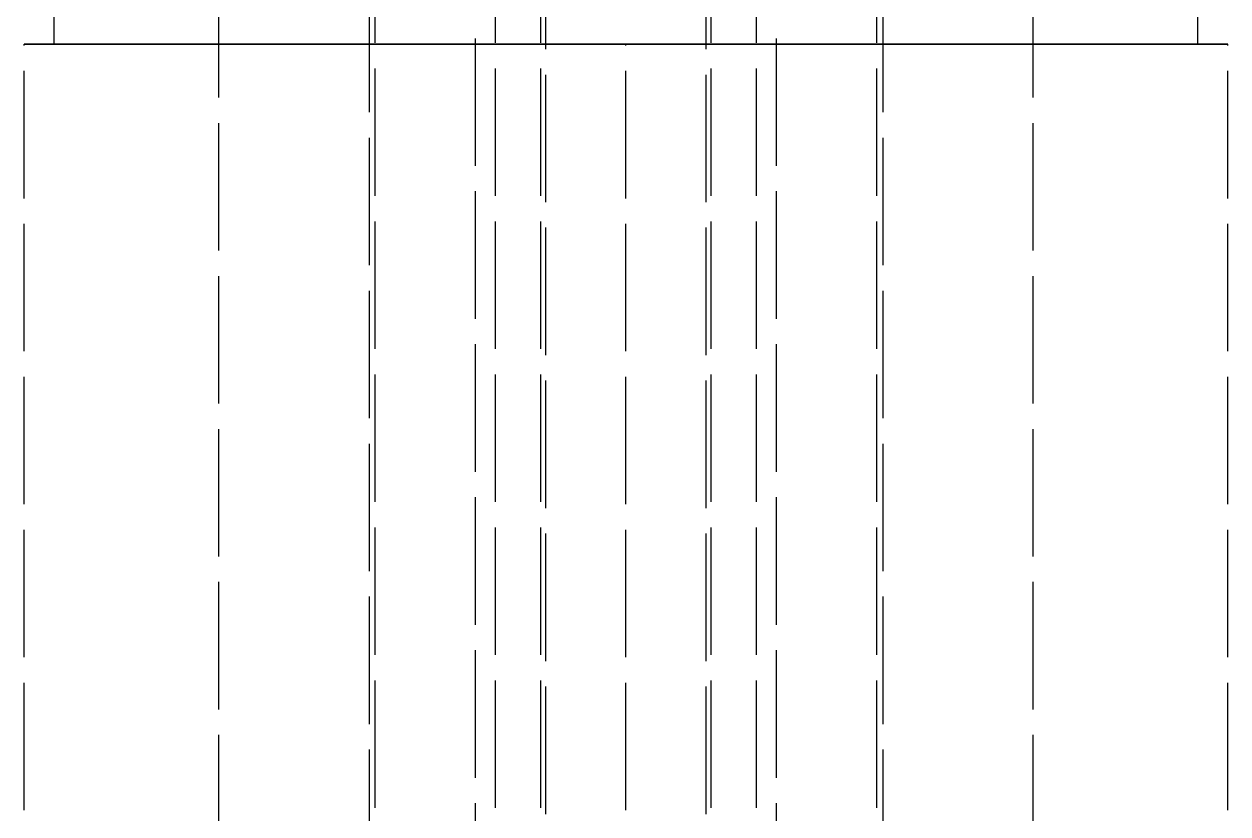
# Model space of a CAD drawing. Header units: millimetres. Extents: x -9 to 243, y -53 to 196.
# Drawn here: x 152.85 to 164.85, y -8.07 to -0.2 of the extents above; entities that cross this region are included whole.
import ezdxf

# ---------------------------------------------------------------- set-up
doc = ezdxf.new("R2010")
doc.units = ezdxf.units.MM
doc.linetypes.add('DASHED', pattern=[1.524, 1.27, -0.254])
doc.layers.add('HIDDEN', color=8, linetype='DASHED')

msp = doc.modelspace()

# ---------------------------------------------------------------- linework, layer by layer
at = {"layer": 'HIDDEN'}
for points in [[(158.05, -23.31), (158.05, 34.4)], [(159.65, -23.31), (159.65, 34.4)], [(156.35, -20.2), (156.35, 32.4)], [(157.55, -20.2), (157.55, 32.4)], [(158, -20.2), (158, 32.4)], [(159.7, -20.2), (159.7, 32.4)], [(160.15, -20.2), (160.15, 32.4)], [(161.35, -20.2), (161.35, 32.4)], [(157.35, -19.9), (157.35, 32.1)], [(160.35, -19.9), (160.35, 32.1)], [(156.29, 26.1), (156.29, -11.6)], [(161.41, 26.1), (161.41, -11.6)], [(154.79, -11.6), (154.79, 23.4)], [(162.91, -11.6), (162.91, 23.4)], [(153.15, -0.4), (153.15, 0)], [(164.55, -0.4), (164.55, 0)], [(164.85, -0.4), (164.65952, -0.4), (164.46905, -0.4), (164.27857, -0.4), (164.0881, -0.4), (163.89762, -0.4), (163.70714, -0.4), (163.51667, -0.4), (163.32619, -0.4), (163.13571, -0.4), (162.94524, -0.4), (162.75476, -0.4), (162.56429, -0.4), (162.37381, -0.4), (162.18333, -0.4), (161.99286, -0.4), (161.80238, -0.4), (161.6119, -0.4), (161.42143, -0.4), (161.23095, -0.4), (161.04048, -0.4), (160.85, -0.4), (160.65952, -0.4), (160.46905, -0.4), (160.27857, -0.4), (160.0881, -0.4), (159.89762, -0.4), (159.70714, -0.4), (159.51667, -0.4), (159.32619, -0.4), (159.13571, -0.4), (158.94524, -0.4), (158.75476, -0.4), (158.56429, -0.4), (158.37381, -0.4), (158.18333, -0.4), (157.99286, -0.4), (157.80238, -0.4), (157.6119, -0.4), (157.42143, -0.4), (157.23095, -0.4), (157.04048, -0.4), (156.85, -0.4), (156.65952, -0.4), (156.46905, -0.4), (156.27857, -0.4), (156.0881, -0.4), (155.89762, -0.4), (155.70714, -0.4), (155.51667, -0.4), (155.32619, -0.4), (155.13571, -0.4), (154.94524, -0.4), (154.75476, -0.4), (154.56429, -0.4), (154.37381, -0.4), (154.18333, -0.4), (153.99286, -0.4), (153.80238, -0.4), (153.6119, -0.4), (153.42143, -0.4), (153.23095, -0.4), (153.04048, -0.4), (152.85, -0.4)], [(152.85, -0.4), (152.94524, -0.4), (153.04048, -0.4), (153.13571, -0.4), (153.23095, -0.4), (153.32619, -0.4), (153.42143, -0.4), (153.51667, -0.4), (153.6119, -0.4), (153.70714, -0.4), (153.80238, -0.4), (153.89762, -0.4), (153.99286, -0.4), (154.0881, -0.4), (154.18333, -0.4), (154.27857, -0.4), (154.37381, -0.4), (154.46905, -0.4), (154.56429, -0.4), (154.65952, -0.4), (154.75476, -0.4), (154.85, -0.4), (154.94524, -0.4), (155.04048, -0.4), (155.13571, -0.4), (155.23095, -0.4), (155.32619, -0.4), (155.42143, -0.4), (155.51667, -0.4), (155.6119, -0.4), (155.70714, -0.4), (155.80238, -0.4), (155.89762, -0.4), (155.99286, -0.4), (156.0881, -0.4), (156.18333, -0.4), (156.27857, -0.4), (156.37381, -0.4), (156.46905, -0.4), (156.56429, -0.4), (156.65952, -0.4), (156.75476, -0.4), (156.85, -0.4), (156.94524, -0.4), (157.04048, -0.4), (157.13571, -0.4), (157.23095, -0.4), (157.32619, -0.4), (157.42143, -0.4), (157.51667, -0.4), (157.6119, -0.4), (157.70714, -0.4), (157.80238, -0.4), (157.89762, -0.4), (157.99286, -0.4), (158.0881, -0.4), (158.18333, -0.4), (158.27857, -0.4), (158.37381, -0.4), (158.46905, -0.4), (158.56429, -0.4), (158.65952, -0.4), (158.75476, -0.4), (158.85, -0.4)], [(152.85, -18.7), (152.85, -0.4)], [(164.55, -0.4), (164.36905, -0.4), (164.1881, -0.4), (164.00714, -0.4), (163.82619, -0.4), (163.64524, -0.4), (163.46429, -0.4), (163.28333, -0.4), (163.10238, -0.4), (162.92143, -0.4), (162.74048, -0.4), (162.55952, -0.4), (162.37857, -0.4), (162.19762, -0.4), (162.01667, -0.4), (161.83571, -0.4), (161.65476, -0.4), (161.47381, -0.4), (161.29286, -0.4), (161.1119, -0.4), (160.93095, -0.4), (160.75, -0.4), (160.56905, -0.4), (160.3881, -0.4), (160.20714, -0.4), (160.02619, -0.4), (159.84524, -0.4), (159.66429, -0.4), (159.48333, -0.4), (159.30238, -0.4), (159.12143, -0.4), (158.94048, -0.4), (158.75952, -0.4), (158.57857, -0.4), (158.39762, -0.4), (158.21667, -0.4), (158.03571, -0.4), (157.85476, -0.4), (157.67381, -0.4), (157.49286, -0.4), (157.3119, -0.4), (157.13095, -0.4), (156.95, -0.4), (156.76905, -0.4), (156.5881, -0.4), (156.40714, -0.4), (156.22619, -0.4), (156.04524, -0.4), (155.86429, -0.4), (155.68333, -0.4), (155.50238, -0.4), (155.32143, -0.4), (155.14048, -0.4), (154.95952, -0.4), (154.77857, -0.4), (154.59762, -0.4), (154.41667, -0.4), (154.23571, -0.4), (154.05476, -0.4), (153.87381, -0.4), (153.69286, -0.4), (153.5119, -0.4), (153.33095, -0.4), (153.15, -0.4)], [(153.15, -0.4), (153.24048, -0.4), (153.33095, -0.4), (153.42143, -0.4), (153.5119, -0.4), (153.60238, -0.4), (153.69286, -0.4), (153.78333, -0.4), (153.87381, -0.4), (153.96429, -0.4), (154.05476, -0.4), (154.14524, -0.4), (154.23571, -0.4), (154.32619, -0.4), (154.41667, -0.4), (154.50714, -0.4), (154.59762, -0.4), (154.6881, -0.4), (154.77857, -0.4), (154.86905, -0.4), (154.95952, -0.4), (155.05, -0.4), (155.14048, -0.4), (155.23095, -0.4), (155.32143, -0.4), (155.4119, -0.4), (155.50238, -0.4), (155.59286, -0.4), (155.68333, -0.4), (155.77381, -0.4), (155.86429, -0.4), (155.95476, -0.4), (156.04524, -0.4), (156.13571, -0.4), (156.22619, -0.4), (156.31667, -0.4), (156.40714, -0.4), (156.49762, -0.4), (156.5881, -0.4), (156.67857, -0.4), (156.76905, -0.4), (156.85952, -0.4), (156.95, -0.4), (157.04048, -0.4), (157.13095, -0.4), (157.22143, -0.4), (157.3119, -0.4), (157.40238, -0.4), (157.49286, -0.4), (157.58333, -0.4), (157.67381, -0.4), (157.76429, -0.4), (157.85476, -0.4), (157.94524, -0.4), (158.03571, -0.4), (158.12619, -0.4), (158.21667, -0.4), (158.30714, -0.4), (158.39762, -0.4), (158.4881, -0.4), (158.57857, -0.4), (158.66905, -0.4), (158.75952, -0.4), (158.85, -0.4)], [(158.85, -18.7), (158.85, -0.4)], [(158.85, -0.4), (158.94524, -0.4), (159.04048, -0.4), (159.13571, -0.4), (159.23095, -0.4), (159.32619, -0.4), (159.42143, -0.4), (159.51667, -0.4), (159.6119, -0.4), (159.70714, -0.4), (159.80238, -0.4), (159.89762, -0.4), (159.99286, -0.4), (160.0881, -0.4), (160.18333, -0.4), (160.27857, -0.4), (160.37381, -0.4), (160.46905, -0.4), (160.56429, -0.4), (160.65952, -0.4), (160.75476, -0.4), (160.85, -0.4), (160.94524, -0.4), (161.04048, -0.4), (161.13571, -0.4), (161.23095, -0.4), (161.32619, -0.4), (161.42143, -0.4), (161.51667, -0.4), (161.6119, -0.4), (161.70714, -0.4), (161.80238, -0.4), (161.89762, -0.4), (161.99286, -0.4), (162.0881, -0.4), (162.18333, -0.4), (162.27857, -0.4), (162.37381, -0.4), (162.46905, -0.4), (162.56429, -0.4), (162.65952, -0.4), (162.75476, -0.4), (162.85, -0.4), (162.94524, -0.4), (163.04048, -0.4), (163.13571, -0.4), (163.23095, -0.4), (163.32619, -0.4), (163.42143, -0.4), (163.51667, -0.4), (163.6119, -0.4), (163.70714, -0.4), (163.80238, -0.4), (163.89762, -0.4), (163.99286, -0.4), (164.0881, -0.4), (164.18333, -0.4), (164.27857, -0.4), (164.37381, -0.4), (164.46905, -0.4), (164.56429, -0.4), (164.65952, -0.4), (164.75476, -0.4), (164.85, -0.4)], [(158.85, -0.4), (158.94048, -0.4), (159.03095, -0.4), (159.12143, -0.4), (159.2119, -0.4), (159.30238, -0.4), (159.39286, -0.4), (159.48333, -0.4), (159.57381, -0.4), (159.66429, -0.4), (159.75476, -0.4), (159.84524, -0.4), (159.93571, -0.4), (160.02619, -0.4), (160.11667, -0.4), (160.20714, -0.4), (160.29762, -0.4), (160.3881, -0.4), (160.47857, -0.4), (160.56905, -0.4), (160.65952, -0.4), (160.75, -0.4), (160.84048, -0.4), (160.93095, -0.4), (161.02143, -0.4), (161.1119, -0.4), (161.20238, -0.4), (161.29286, -0.4), (161.38333, -0.4), (161.47381, -0.4), (161.56429, -0.4), (161.65476, -0.4), (161.74524, -0.4), (161.83571, -0.4), (161.92619, -0.4), (162.01667, -0.4), (162.10714, -0.4), (162.19762, -0.4), (162.2881, -0.4), (162.37857, -0.4), (162.46905, -0.4), (162.55952, -0.4), (162.65, -0.4), (162.74048, -0.4), (162.83095, -0.4), (162.92143, -0.4), (163.0119, -0.4), (163.10238, -0.4), (163.19286, -0.4), (163.28333, -0.4), (163.37381, -0.4), (163.46429, -0.4), (163.55476, -0.4), (163.64524, -0.4), (163.73571, -0.4), (163.82619, -0.4), (163.91667, -0.4), (164.00714, -0.4), (164.09762, -0.4), (164.1881, -0.4), (164.27857, -0.4), (164.36905, -0.4), (164.45952, -0.4), (164.55, -0.4)], [(164.85, -18.7), (164.85, -0.4)]]:
    msp.add_lwpolyline(points, dxfattribs=at)

doc.saveas('drawing.dxf')
